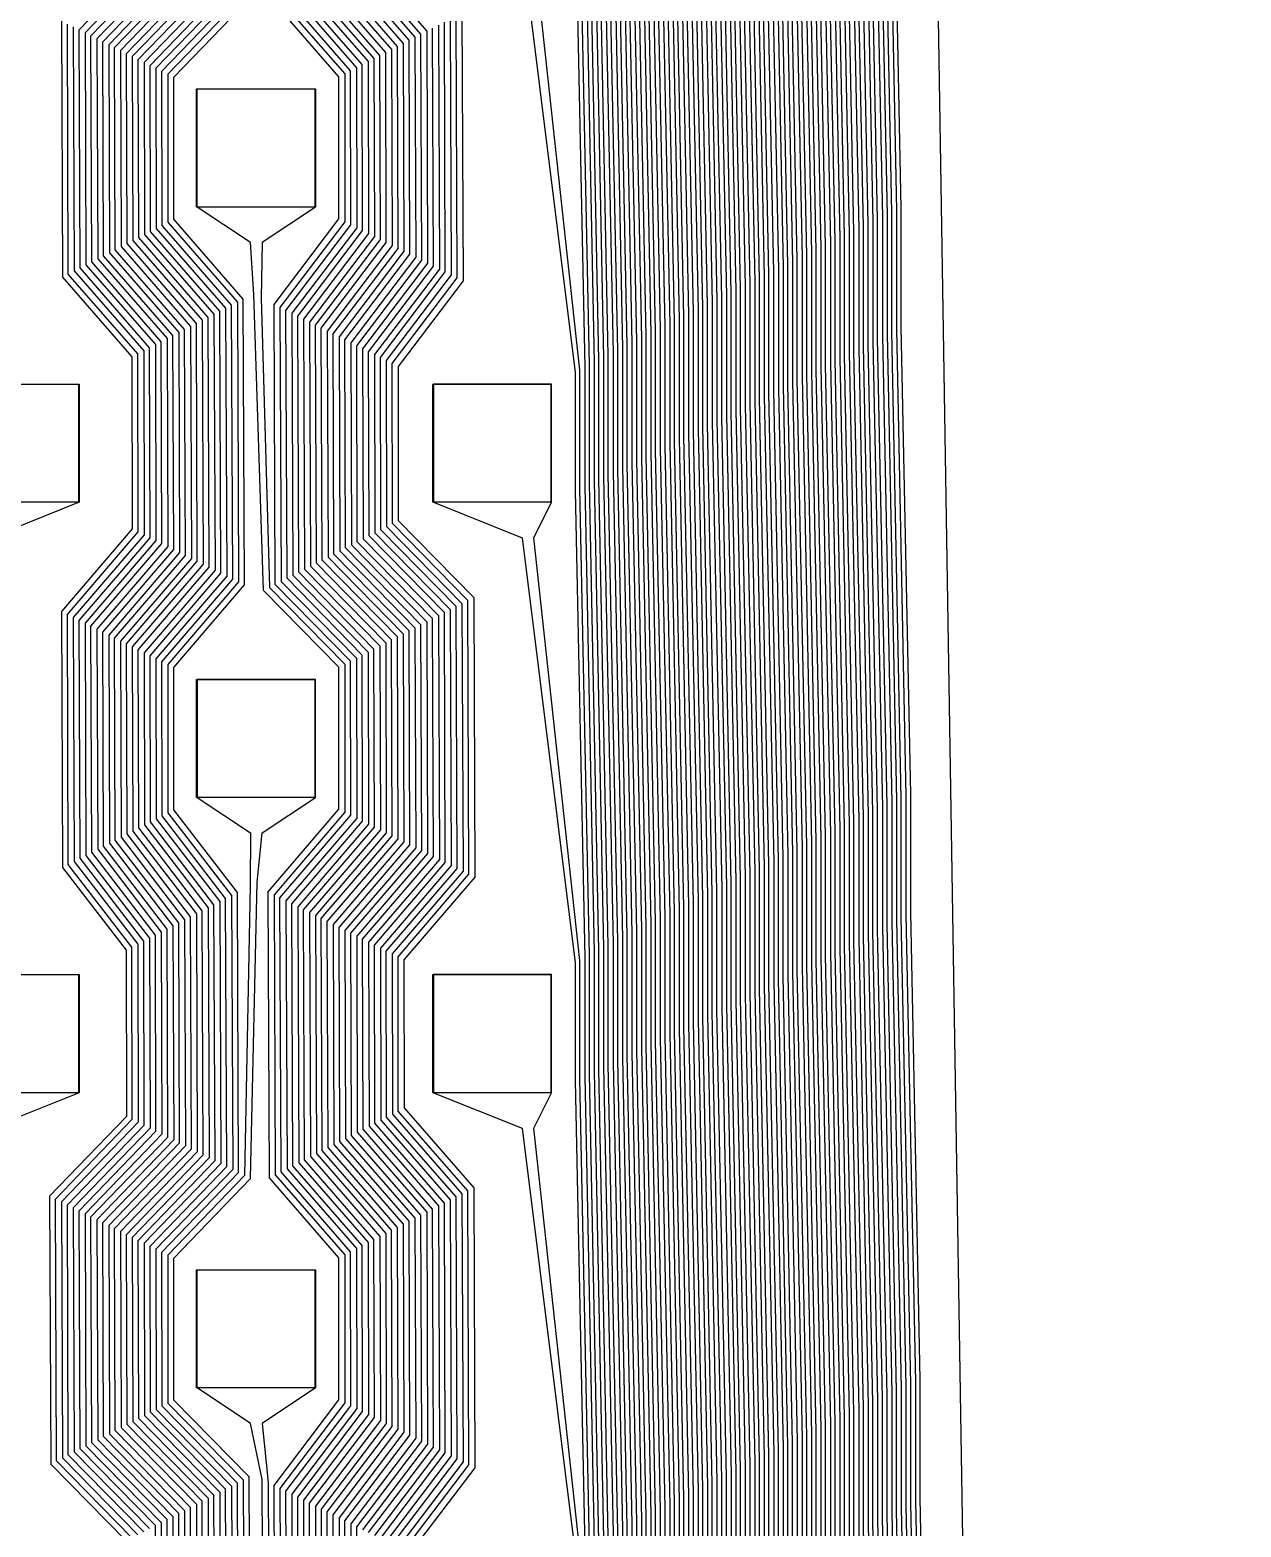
# Model space of a CAD drawing. Header units: inches. Extents: x 106592 to 209533, y 57057 to 74911.
# Drawn here: x 198623.5 to 198726, y 73182 to 73308.8 of the extents above; entities that cross this region are included whole.
import ezdxf

# ---------------------------------------------------------------- set-up
doc = ezdxf.new("R2010")
doc.units = ezdxf.units.IN
doc.header["$MEASUREMENT"] = 0
for name, color, linetype in [('metal', 221, 'Continuous'), ('nitride window', 40, 'Continuous'), ('profile', 140, 'Continuous')]:
    doc.layers.add(name, color=color, linetype=linetype)

msp = doc.modelspace()

# ---------------------------------------------------------------- linework, layer by layer
at = {"layer": 'metal'}
for points in [[(198681.62, 73525.83), (198682.42, 73486.23), (198682.42, 73476.23), (198683.22, 73436.64), (198683.22, 73426.64), (198684.02, 73387.04), (198684.02, 73377.04), (198684.82, 73337.44), (198684.82, 73327.44), (198685.62, 73287.84), (198685.62, 73277.84), (198686.42, 73238.25), (198686.42, 73228.25), (198687.22, 73188.65), (198687.22, 73178.65), (198688.02, 73139.05), (198688.02, 73129.05), (198688.82, 73089.45), (198688.82, 73079.45), (198689.62, 73039.86), (198689.62, 73029.86), (198690.42, 72990.26), (198690.42, 72980.26)], [(198687.62, 72978.85), (198687.62, 72988.85), (198686.82, 73028.45), (198686.82, 73038.45), (198686.02, 73078.05), (198686.02, 73088.05), (198685.22, 73127.64), (198685.22, 73137.64), (198684.42, 73177.24), (198684.42, 73187.24), (198683.62, 73226.84), (198683.62, 73236.84), (198682.82, 73276.44), (198682.82, 73286.44), (198682.02, 73326.03), (198682.02, 73336.03), (198681.22, 73375.63), (198681.22, 73385.63), (198680.42, 73425.23), (198680.42, 73435.23), (198679.62, 73474.83), (198679.62, 73484.83), (198678.82, 73524.42)], [(198679.22, 73524.62), (198680.02, 73485.03), (198680.02, 73475.03), (198680.82, 73435.43), (198680.82, 73425.43), (198681.62, 73385.83), (198681.62, 73375.83), (198682.42, 73336.23), (198682.42, 73326.23), (198683.22, 73286.64), (198683.22, 73276.64), (198684.02, 73237.04), (198684.02, 73227.04), (198684.82, 73187.44), (198684.82, 73177.44), (198685.62, 73137.84), (198685.62, 73127.84), (198686.42, 73088.25), (198686.42, 73078.25), (198687.22, 73038.65), (198687.22, 73028.65), (198688.02, 72989.05), (198688.02, 72979.05)], [(198688.42, 72979.25), (198688.42, 72989.25), (198687.62, 73028.85), (198687.62, 73038.85), (198686.82, 73078.45), (198686.82, 73088.45), (198686.02, 73128.05), (198686.02, 73138.05), (198685.22, 73177.64), (198685.22, 73187.64), (198684.42, 73227.24), (198684.42, 73237.24), (198683.62, 73276.84), (198683.62, 73286.84), (198682.82, 73326.44), (198682.82, 73336.44), (198682.02, 73376.03), (198682.02, 73386.03), (198681.22, 73425.63), (198681.22, 73435.63), (198680.42, 73475.23), (198680.42, 73485.23), (198679.62, 73524.83)], [(198680.02, 73525.03), (198680.82, 73485.43), (198680.82, 73475.43), (198681.62, 73435.83), (198681.62, 73425.83), (198682.42, 73386.23), (198682.42, 73376.23), (198683.22, 73336.64), (198683.22, 73326.64), (198684.02, 73287.04), (198684.02, 73277.04), (198684.82, 73237.44), (198684.82, 73227.44), (198685.62, 73187.84), (198685.62, 73177.84), (198686.42, 73138.25), (198686.42, 73128.25), (198687.22, 73088.65), (198687.22, 73078.65), (198688.02, 73039.05), (198688.02, 73029.05), (198688.82, 72989.45), (198688.82, 72979.45)], [(198689.22, 72979.66), (198689.22, 72989.66), (198688.42, 73029.25), (198688.42, 73039.25), (198687.62, 73078.85), (198687.62, 73088.85), (198686.82, 73128.45), (198686.82, 73138.45), (198686.02, 73178.05), (198686.02, 73188.05), (198685.22, 73227.64), (198685.22, 73237.64), (198684.42, 73277.24), (198684.42, 73287.24), (198683.62, 73326.84), (198683.62, 73336.84), (198682.82, 73376.44), (198682.82, 73386.44), (198682.02, 73426.03), (198682.02, 73436.03), (198681.22, 73475.63), (198681.22, 73485.63), (198680.42, 73525.23)], [(198680.82, 73525.43), (198681.62, 73485.83), (198681.62, 73475.83), (198682.42, 73436.23), (198682.42, 73426.23), (198683.22, 73386.64), (198683.22, 73376.64), (198684.02, 73337.04), (198684.02, 73327.04), (198684.82, 73287.44), (198684.82, 73277.44), (198685.62, 73237.84), (198685.62, 73227.84), (198686.42, 73188.25), (198686.42, 73178.25), (198687.22, 73138.65), (198687.22, 73128.65), (198688.02, 73089.05), (198688.02, 73079.05), (198688.82, 73039.45), (198688.82, 73029.45), (198689.62, 72989.86), (198689.62, 72979.86)], [(198690.02, 72980.06), (198690.02, 72990.06), (198689.22, 73029.66), (198689.22, 73039.66), (198688.42, 73079.25), (198688.42, 73089.25), (198687.62, 73128.85), (198687.62, 73138.85), (198686.82, 73178.45), (198686.82, 73188.45), (198686.02, 73228.05), (198686.02, 73238.05), (198685.22, 73277.64), (198685.22, 73287.64), (198684.42, 73327.24), (198684.42, 73337.24), (198683.62, 73376.84), (198683.62, 73386.84), (198682.82, 73426.44), (198682.82, 73436.44), (198682.02, 73476.03), (198682.02, 73486.03), (198681.22, 73525.63)], [(198685.22, 72977.64), (198685.22, 72987.64), (198684.42, 73027.24), (198684.42, 73037.24), (198683.62, 73076.84), (198683.62, 73086.84), (198682.82, 73126.44), (198682.82, 73136.44), (198682.02, 73176.03), (198682.02, 73186.03), (198681.22, 73225.63), (198681.22, 73235.63), (198680.42, 73275.23), (198680.42, 73285.23), (198679.62, 73324.83), (198679.62, 73334.83), (198678.82, 73374.42), (198678.82, 73384.42), (198678.02, 73424.02), (198678.02, 73434.02), (198677.22, 73473.62), (198677.22, 73483.62), (198676.42, 73523.22)], [(198685.62, 72977.84), (198685.62, 72987.84), (198684.82, 73027.44), (198684.82, 73037.44), (198684.02, 73077.04), (198684.02, 73087.04), (198683.22, 73126.64), (198683.22, 73136.64), (198682.42, 73176.23), (198682.42, 73186.23), (198681.62, 73225.83), (198681.62, 73235.83), (198680.82, 73275.43), (198680.82, 73285.43), (198680.02, 73325.03), (198680.02, 73335.03), (198679.22, 73374.62), (198679.22, 73384.62), (198678.42, 73424.22), (198678.42, 73434.22), (198677.62, 73473.82), (198677.62, 73483.82), (198676.82, 73523.42)], [(198677.22, 73523.62), (198678.02, 73484.02), (198678.02, 73474.02), (198678.82, 73434.42), (198678.82, 73424.42), (198679.62, 73384.83), (198679.62, 73374.83), (198680.42, 73335.23), (198680.42, 73325.23), (198681.22, 73285.63), (198681.22, 73275.63), (198682.02, 73236.03), (198682.02, 73226.03), (198682.82, 73186.44), (198682.82, 73176.44), (198683.62, 73136.84), (198683.62, 73126.84), (198684.42, 73087.24), (198684.42, 73077.24), (198685.22, 73037.64), (198685.22, 73027.64), (198686.02, 72988.05), (198686.02, 72978.05)], [(198677.62, 73523.82), (198678.42, 73484.22), (198678.42, 73474.22), (198679.22, 73434.62), (198679.22, 73424.62), (198680.02, 73385.03), (198680.02, 73375.03), (198680.82, 73335.43), (198680.82, 73325.43), (198681.62, 73285.83), (198681.62, 73275.83), (198682.42, 73236.23), (198682.42, 73226.23), (198683.22, 73186.64), (198683.22, 73176.64), (198684.02, 73137.04), (198684.02, 73127.04), (198684.82, 73087.44), (198684.82, 73077.44), (198685.62, 73037.84), (198685.62, 73027.84), (198686.42, 72988.25), (198686.42, 72978.25)], [(198686.82, 72978.45), (198686.82, 72988.45), (198686.02, 73028.05), (198686.02, 73038.05), (198685.22, 73077.64), (198685.22, 73087.64), (198684.42, 73127.24), (198684.42, 73137.24), (198683.62, 73176.84), (198683.62, 73186.84), (198682.82, 73226.44), (198682.82, 73236.44), (198682.02, 73276.03), (198682.02, 73286.03), (198681.22, 73325.63), (198681.22, 73335.63), (198680.42, 73375.23), (198680.42, 73385.23), (198679.62, 73424.83), (198679.62, 73434.83), (198678.82, 73474.42), (198678.82, 73484.42), (198678.02, 73524.02)], [(198678.42, 73524.22), (198679.22, 73484.62), (198679.22, 73474.62), (198680.02, 73435.03), (198680.02, 73425.03), (198680.82, 73385.43), (198680.82, 73375.43), (198681.62, 73335.83), (198681.62, 73325.83), (198682.42, 73286.23), (198682.42, 73276.23), (198683.22, 73236.64), (198683.22, 73226.64), (198684.02, 73187.04), (198684.02, 73177.04), (198684.82, 73137.44), (198684.82, 73127.44), (198685.62, 73087.84), (198685.62, 73077.84), (198686.42, 73038.25), (198686.42, 73028.25), (198687.22, 72988.65), (198687.22, 72978.65)], [(198682.82, 72976.44), (198682.82, 72986.44), (198682.02, 73026.03), (198682.02, 73036.03), (198681.22, 73075.63), (198681.22, 73085.63), (198680.42, 73125.23), (198680.42, 73135.23), (198679.62, 73174.83), (198679.62, 73184.83), (198678.82, 73224.42), (198678.82, 73234.42), (198678.02, 73274.02), (198678.02, 73284.02), (198677.22, 73323.62), (198677.22, 73333.62), (198676.42, 73373.22), (198676.42, 73383.22), (198675.62, 73422.81), (198675.62, 73432.81), (198674.82, 73472.41), (198674.82, 73482.41), (198674.02, 73522.01)], [(198674.42, 73522.21), (198675.22, 73482.61), (198675.22, 73472.61), (198676.02, 73433.01), (198676.02, 73423.01), (198676.82, 73383.42), (198676.82, 73373.42), (198677.62, 73333.82), (198677.62, 73323.82), (198678.42, 73284.22), (198678.42, 73274.22), (198679.22, 73234.62), (198679.22, 73224.62), (198680.02, 73185.03), (198680.02, 73175.03), (198680.82, 73135.43), (198680.82, 73125.43), (198681.62, 73085.83), (198681.62, 73075.83), (198682.42, 73036.23), (198682.42, 73026.23), (198683.22, 72986.64), (198683.22, 72976.64)], [(198683.62, 72976.84), (198683.62, 72986.84), (198682.82, 73026.44), (198682.82, 73036.44), (198682.02, 73076.03), (198682.02, 73086.03), (198681.22, 73125.63), (198681.22, 73135.63), (198680.42, 73175.23), (198680.42, 73185.23), (198679.62, 73224.83), (198679.62, 73234.83), (198678.82, 73274.42), (198678.82, 73284.42), (198678.02, 73324.02), (198678.02, 73334.02), (198677.22, 73373.62), (198677.22, 73383.62), (198676.42, 73423.22), (198676.42, 73433.22), (198675.62, 73472.81), (198675.62, 73482.81), (198674.82, 73522.41)], [(198675.22, 73522.61), (198676.02, 73483.01), (198676.02, 73473.01), (198676.82, 73433.42), (198676.82, 73423.42), (198677.62, 73383.82), (198677.62, 73373.82), (198678.42, 73334.22), (198678.42, 73324.22), (198679.22, 73284.62), (198679.22, 73274.62), (198680.02, 73235.03), (198680.02, 73225.03), (198680.82, 73185.43), (198680.82, 73175.43), (198681.62, 73135.83), (198681.62, 73125.83), (198682.42, 73086.23), (198682.42, 73076.23), (198683.22, 73036.64), (198683.22, 73026.64), (198684.02, 72987.04), (198684.02, 72977.04)], [(198684.42, 72977.24), (198684.42, 72987.24), (198683.62, 73026.84), (198683.62, 73036.84), (198682.82, 73076.44), (198682.82, 73086.44), (198682.02, 73126.03), (198682.02, 73136.03), (198681.22, 73175.63), (198681.22, 73185.63), (198680.42, 73225.23), (198680.42, 73235.23), (198679.62, 73274.83), (198679.62, 73284.83), (198678.82, 73324.42), (198678.82, 73334.42), (198678.02, 73374.02), (198678.02, 73384.02), (198677.22, 73423.62), (198677.22, 73433.62), (198676.42, 73473.22), (198676.42, 73483.22), (198675.62, 73522.81)], [(198676.02, 73523.01), (198676.82, 73483.42), (198676.82, 73473.42), (198677.62, 73433.82), (198677.62, 73423.82), (198678.42, 73384.22), (198678.42, 73374.22), (198679.22, 73334.62), (198679.22, 73324.62), (198680.02, 73285.03), (198680.02, 73275.03), (198680.82, 73235.43), (198680.82, 73225.43), (198681.62, 73185.83), (198681.62, 73175.83), (198682.42, 73136.23), (198682.42, 73126.23), (198683.22, 73086.64), (198683.22, 73076.64), (198684.02, 73037.04), (198684.02, 73027.04), (198684.82, 72987.44), (198684.82, 72977.44)], [(198680.42, 72985.23), (198679.62, 73024.83), (198679.62, 73034.83), (198678.82, 73074.42), (198678.82, 73084.42), (198678.02, 73124.02), (198678.02, 73134.02), (198677.22, 73173.62), (198677.22, 73183.62), (198676.42, 73223.22), (198676.42, 73233.22), (198675.62, 73272.81), (198675.62, 73282.81), (198674.82, 73322.41), (198674.82, 73332.41), (198674.02, 73372.01), (198674.02, 73382.01), (198673.22, 73421.61), (198673.22, 73431.61), (198672.42, 73471.2), (198672.42, 73481.2), (198671.62, 73520.8)], [(198672.02, 73521), (198672.82, 73481.4), (198672.82, 73471.4), (198673.62, 73431.81), (198673.62, 73421.81), (198674.42, 73382.21), (198674.42, 73372.21), (198675.22, 73332.61), (198675.22, 73322.61), (198676.02, 73283.01), (198676.02, 73273.01), (198676.82, 73233.42), (198676.82, 73223.42), (198677.62, 73183.82), (198677.62, 73173.82), (198678.42, 73134.22), (198678.42, 73124.22), (198679.22, 73084.62), (198679.22, 73074.62), (198680.02, 73035.03), (198680.02, 73025.03), (198680.82, 72985.43)], [(198681.22, 72985.63), (198680.42, 73025.23), (198680.42, 73035.23), (198679.62, 73074.83), (198679.62, 73084.83), (198678.82, 73124.42), (198678.82, 73134.42), (198678.02, 73174.02), (198678.02, 73184.02), (198677.22, 73223.62), (198677.22, 73233.62), (198676.42, 73273.22), (198676.42, 73283.22), (198675.62, 73322.81), (198675.62, 73332.81), (198674.82, 73372.41), (198674.82, 73382.41), (198674.02, 73422.01), (198674.02, 73432.01), (198673.22, 73471.61), (198673.22, 73481.61), (198672.42, 73521.2)], [(198672.82, 73521.4), (198673.62, 73481.81), (198673.62, 73471.81), (198674.42, 73432.21), (198674.42, 73422.21), (198675.22, 73382.61), (198675.22, 73372.61), (198676.02, 73333.01), (198676.02, 73323.01), (198676.82, 73283.42), (198676.82, 73273.42), (198677.62, 73233.82), (198677.62, 73223.82), (198678.42, 73184.22), (198678.42, 73174.22), (198679.22, 73134.62), (198679.22, 73124.62), (198680.02, 73085.03), (198680.02, 73075.03), (198680.82, 73035.43), (198680.82, 73025.43), (198681.62, 72985.83)], [(198682.02, 72986.03), (198681.22, 73025.63), (198681.22, 73035.63), (198680.42, 73075.23), (198680.42, 73085.23), (198679.62, 73124.83), (198679.62, 73134.83), (198678.82, 73174.42), (198678.82, 73184.42), (198678.02, 73224.02), (198678.02, 73234.02), (198677.22, 73273.62), (198677.22, 73283.62), (198676.42, 73323.22), (198676.42, 73333.22), (198675.62, 73372.81), (198675.62, 73382.81), (198674.82, 73422.41), (198674.82, 73432.41), (198674.02, 73472.01), (198674.02, 73482.01), (198673.22, 73521.61)], [(198673.62, 73521.81), (198674.42, 73482.21), (198674.42, 73472.21), (198675.22, 73432.61), (198675.22, 73422.61), (198676.02, 73383.01), (198676.02, 73373.01), (198676.82, 73333.42), (198676.82, 73323.42), (198677.62, 73283.82), (198677.62, 73273.82), (198678.42, 73234.22), (198678.42, 73224.22), (198679.22, 73184.62), (198679.22, 73174.62), (198680.02, 73135.03), (198680.02, 73125.03), (198680.82, 73085.43), (198680.82, 73075.43), (198681.62, 73035.83), (198681.62, 73025.83), (198682.42, 72986.23)], [(198669.62, 73519.79), (198670.42, 73480.2), (198670.42, 73470.2), (198671.22, 73430.6), (198671.22, 73420.6), (198672.02, 73381), (198672.02, 73371), (198672.82, 73331.4), (198672.82, 73321.4), (198673.62, 73281.81), (198673.62, 73271.81), (198674.42, 73232.21), (198674.42, 73222.21), (198675.22, 73182.61), (198675.22, 73172.61), (198676.02, 73133.01), (198676.02, 73123.01), (198676.82, 73083.42), (198676.82, 73073.42), (198677.62, 73033.82), (198677.62, 73023.82), (198678.42, 72984.22)], [(198678.82, 72984.42), (198678.02, 73024.02), (198678.02, 73034.02), (198677.22, 73073.62), (198677.22, 73083.62), (198676.42, 73123.22), (198676.42, 73133.22), (198675.62, 73172.81), (198675.62, 73182.81), (198674.82, 73222.41), (198674.82, 73232.41), (198674.02, 73272.01), (198674.02, 73282.01), (198673.22, 73321.61), (198673.22, 73331.61), (198672.42, 73371.2), (198672.42, 73381.2), (198671.62, 73420.8), (198671.62, 73430.8), (198670.82, 73470.4), (198670.82, 73480.4), (198670.02, 73519.99)], [(198670.42, 73520.2), (198671.22, 73480.6), (198671.22, 73470.6), (198672.02, 73431), (198672.02, 73421), (198672.82, 73381.4), (198672.82, 73371.4), (198673.62, 73331.81), (198673.62, 73321.81), (198674.42, 73282.21), (198674.42, 73272.21), (198675.22, 73232.61), (198675.22, 73222.61), (198676.02, 73183.01), (198676.02, 73173.01), (198676.82, 73133.42), (198676.82, 73123.42), (198677.62, 73083.82), (198677.62, 73073.82), (198678.42, 73034.22), (198678.42, 73024.22), (198679.22, 72984.62)], [(198679.62, 72984.83), (198678.82, 73024.42), (198678.82, 73034.42), (198678.02, 73074.02), (198678.02, 73084.02), (198677.22, 73123.62), (198677.22, 73133.62), (198676.42, 73173.22), (198676.42, 73183.22), (198675.62, 73222.81), (198675.62, 73232.81), (198674.82, 73272.41), (198674.82, 73282.41), (198674.02, 73322.01), (198674.02, 73332.01), (198673.22, 73371.61), (198673.22, 73381.61), (198672.42, 73421.2), (198672.42, 73431.2), (198671.62, 73470.8), (198671.62, 73480.8), (198670.82, 73520.4)], [(198671.22, 73520.6), (198672.02, 73481), (198672.02, 73471), (198672.82, 73431.4), (198672.82, 73421.4), (198673.62, 73381.81), (198673.62, 73371.81), (198674.42, 73332.21), (198674.42, 73322.21), (198675.22, 73282.61), (198675.22, 73272.61), (198676.02, 73233.01), (198676.02, 73223.01), (198676.82, 73183.42), (198676.82, 73173.42), (198677.62, 73133.82), (198677.62, 73123.82), (198678.42, 73084.22), (198678.42, 73074.22), (198679.22, 73034.62), (198679.22, 73024.62), (198680.02, 72985.03)], [(198665.12, 73515.79), (198669.62, 73479.79), (198669.62, 73469.79), (198670.42, 73430.2), (198670.42, 73420.2), (198671.22, 73380.6), (198671.22, 73370.6), (198672.02, 73331), (198672.02, 73321), (198672.82, 73281.4), (198672.82, 73271.4), (198673.62, 73231.81), (198673.62, 73221.81), (198674.42, 73182.21), (198674.42, 73172.21), (198675.22, 73132.61), (198675.22, 73122.61), (198676.02, 73083.01), (198676.02, 73073.01), (198676.82, 73033.42), (198676.82, 73023.42), (198677.62, 72983.82)], [(198678.02, 72984.02), (198677.22, 73023.62), (198677.22, 73033.62), (198676.42, 73073.22), (198676.42, 73083.22), (198675.62, 73122.81), (198675.62, 73132.81), (198674.82, 73172.41), (198674.82, 73182.41), (198674.02, 73222.01), (198674.02, 73232.01), (198673.22, 73271.61), (198673.22, 73281.61), (198672.42, 73321.2), (198672.42, 73331.2), (198671.62, 73370.8), (198671.62, 73380.8), (198670.82, 73420.4), (198670.82, 73430.4), (198670.02, 73469.99), (198670.02, 73479.99), (198666.12, 73515.79)], [(198692.82, 73491.47), (198692.82, 73481.47), (198693.62, 73441.87), (198693.62, 73431.87), (198694.42, 73392.27), (198694.42, 73382.27), (198695.22, 73342.68), (198695.22, 73332.68), (198696.02, 73293.08), (198696.02, 73283.08), (198696.82, 73243.48), (198696.82, 73233.48), (198697.62, 73193.88), (198697.62, 73183.88), (198698.42, 73144.29), (198698.42, 73134.29), (198699.22, 73094.69), (198699.22, 73084.69), (198700.02, 73045.09), (198700.02, 73035.09), (198700.82, 72995.49), (198700.82, 72985.49)], [(198701.22, 72985.69), (198701.22, 72995.69), (198700.42, 73035.29), (198700.42, 73045.29), (198699.62, 73084.89), (198699.62, 73094.89), (198698.82, 73134.49), (198698.82, 73144.49), (198698.02, 73184.08), (198698.02, 73194.08), (198697.22, 73233.68), (198697.22, 73243.68), (198696.42, 73283.28), (198696.42, 73293.28), (198695.62, 73332.88), (198695.62, 73342.88), (198694.82, 73382.47), (198694.82, 73392.47), (198694.02, 73432.07), (198694.02, 73442.07), (198693.22, 73481.67), (198693.22, 73491.67)], [(198693.62, 73491.87), (198693.62, 73481.87), (198694.42, 73442.27), (198694.42, 73432.27), (198695.22, 73392.68), (198695.22, 73382.68), (198696.02, 73343.08), (198696.02, 73333.08), (198696.82, 73293.48), (198696.82, 73283.48), (198697.62, 73243.88), (198697.62, 73233.88), (198698.42, 73194.29), (198698.42, 73184.29), (198699.22, 73144.69), (198699.22, 73134.69), (198700.02, 73095.09), (198700.02, 73085.09), (198700.82, 73045.49), (198700.82, 73035.49), (198701.62, 72995.9), (198701.62, 72985.9)], [(198702.02, 72986.1), (198702.02, 72996.1), (198701.22, 73035.69), (198701.22, 73045.69), (198700.42, 73085.29), (198700.42, 73095.29), (198699.62, 73134.89), (198699.62, 73144.89), (198698.82, 73184.49), (198698.82, 73194.49), (198698.02, 73234.08), (198698.02, 73244.08), (198697.22, 73283.68), (198697.22, 73293.68), (198696.42, 73333.28), (198696.42, 73343.28), (198695.62, 73382.88), (198695.62, 73392.88), (198694.82, 73432.47), (198694.82, 73442.47), (198694.02, 73482.07), (198694.02, 73492.07)], [(198690.42, 73490.26), (198690.42, 73480.26), (198691.22, 73440.66), (198691.22, 73430.66), (198692.02, 73391.06), (198692.02, 73381.06), (198692.82, 73341.47), (198692.82, 73331.47), (198693.62, 73291.87), (198693.62, 73281.87), (198694.42, 73242.27), (198694.42, 73232.27), (198695.22, 73192.68), (198695.22, 73182.68), (198696.02, 73143.08), (198696.02, 73133.08), (198696.82, 73093.48), (198696.82, 73083.48), (198697.62, 73043.88), (198697.62, 73033.88), (198698.42, 72994.29), (198698.42, 72984.29)], [(198698.82, 72984.49), (198698.82, 72994.49), (198698.02, 73034.08), (198698.02, 73044.08), (198697.22, 73083.68), (198697.22, 73093.68), (198696.42, 73133.28), (198696.42, 73143.28), (198695.62, 73182.88), (198695.62, 73192.88), (198694.82, 73232.47), (198694.82, 73242.47), (198694.02, 73282.07), (198694.02, 73292.07), (198693.22, 73331.67), (198693.22, 73341.67), (198692.42, 73381.27), (198692.42, 73391.27), (198691.62, 73430.86), (198691.62, 73440.86), (198690.82, 73480.46), (198690.82, 73490.46)], [(198699.22, 72984.69), (198699.22, 72994.69), (198698.42, 73034.29), (198698.42, 73044.29), (198697.62, 73083.88), (198697.62, 73093.88), (198696.82, 73133.48), (198696.82, 73143.48), (198696.02, 73183.08), (198696.02, 73193.08), (198695.22, 73232.68), (198695.22, 73242.68), (198694.42, 73282.27), (198694.42, 73292.27), (198693.62, 73331.87), (198693.62, 73341.87), (198692.82, 73381.47), (198692.82, 73391.47), (198692.02, 73431.06), (198692.02, 73441.06), (198691.22, 73480.66), (198691.22, 73490.66)], [(198691.62, 73490.86), (198691.62, 73480.86), (198692.42, 73441.27), (198692.42, 73431.27), (198693.22, 73391.67), (198693.22, 73381.67), (198694.02, 73342.07), (198694.02, 73332.07), (198694.82, 73292.47), (198694.82, 73282.47), (198695.62, 73242.88), (198695.62, 73232.88), (198696.42, 73193.28), (198696.42, 73183.28), (198697.22, 73143.68), (198697.22, 73133.68), (198698.02, 73094.08), (198698.02, 73084.08), (198698.82, 73044.49), (198698.82, 73034.49), (198699.62, 72994.89), (198699.62, 72984.89)], [(198700.02, 72985.09), (198700.02, 72995.09), (198699.22, 73034.69), (198699.22, 73044.69), (198698.42, 73084.29), (198698.42, 73094.29), (198697.62, 73133.88), (198697.62, 73143.88), (198696.82, 73183.48), (198696.82, 73193.48), (198696.02, 73233.08), (198696.02, 73243.08), (198695.22, 73282.68), (198695.22, 73292.68), (198694.42, 73332.27), (198694.42, 73342.27), (198693.62, 73381.87), (198693.62, 73391.87), (198692.82, 73431.47), (198692.82, 73441.47), (198692.02, 73481.06), (198692.02, 73491.06)], [(198692.42, 73491.27), (198692.42, 73481.27), (198693.22, 73441.67), (198693.22, 73431.67), (198694.02, 73392.07), (198694.02, 73382.07), (198694.82, 73342.47), (198694.82, 73332.47), (198695.62, 73292.88), (198695.62, 73282.88), (198696.42, 73243.28), (198696.42, 73233.28), (198697.22, 73193.68), (198697.22, 73183.68), (198698.02, 73144.08), (198698.02, 73134.08), (198698.82, 73094.49), (198698.82, 73084.49), (198699.62, 73044.89), (198699.62, 73034.89), (198700.42, 72995.29), (198700.42, 72985.29)], [(198688.02, 73489.05), (198688.02, 73479.05), (198688.82, 73439.45), (198688.82, 73429.45), (198689.62, 73389.86), (198689.62, 73379.86), (198690.42, 73340.26), (198690.42, 73330.26), (198691.22, 73290.66), (198691.22, 73280.66), (198692.02, 73241.06), (198692.02, 73231.06), (198692.82, 73191.47), (198692.82, 73181.47), (198693.62, 73141.87), (198693.62, 73131.87), (198694.42, 73092.27), (198694.42, 73082.27), (198695.22, 73042.68), (198695.22, 73032.68), (198696.02, 72993.08), (198696.02, 72983.08)], [(198696.42, 72983.28), (198696.42, 72993.28), (198695.62, 73032.88), (198695.62, 73042.88), (198694.82, 73082.47), (198694.82, 73092.47), (198694.02, 73132.07), (198694.02, 73142.07), (198693.22, 73181.67), (198693.22, 73191.67), (198692.42, 73231.27), (198692.42, 73241.27), (198691.62, 73280.86), (198691.62, 73290.86), (198690.82, 73330.46), (198690.82, 73340.46), (198690.02, 73380.06), (198690.02, 73390.06), (198689.22, 73429.66), (198689.22, 73439.66), (198688.42, 73479.25), (198688.42, 73489.25)], [(198688.82, 73489.45), (198688.82, 73479.45), (198689.62, 73439.86), (198689.62, 73429.86), (198690.42, 73390.26), (198690.42, 73380.26), (198691.22, 73340.66), (198691.22, 73330.66), (198692.02, 73291.06), (198692.02, 73281.06), (198692.82, 73241.47), (198692.82, 73231.47), (198693.62, 73191.87), (198693.62, 73181.87), (198694.42, 73142.27), (198694.42, 73132.27), (198695.22, 73092.68), (198695.22, 73082.68), (198696.02, 73043.08), (198696.02, 73033.08), (198696.82, 72993.48), (198696.82, 72983.48)], [(198697.22, 72983.68), (198697.22, 72993.68), (198696.42, 73033.28), (198696.42, 73043.28), (198695.62, 73082.88), (198695.62, 73092.88), (198694.82, 73132.47), (198694.82, 73142.47), (198694.02, 73182.07), (198694.02, 73192.07), (198693.22, 73231.67), (198693.22, 73241.67), (198692.42, 73281.27), (198692.42, 73291.27), (198691.62, 73330.86), (198691.62, 73340.86), (198690.82, 73380.46), (198690.82, 73390.46), (198690.02, 73430.06), (198690.02, 73440.06), (198689.22, 73479.66), (198689.22, 73489.66)], [(198689.62, 73489.86), (198689.62, 73479.86), (198690.42, 73440.26), (198690.42, 73430.26), (198691.22, 73390.66), (198691.22, 73380.66), (198692.02, 73341.06), (198692.02, 73331.06), (198692.82, 73291.47), (198692.82, 73281.47), (198693.62, 73241.87), (198693.62, 73231.87), (198694.42, 73192.27), (198694.42, 73182.27), (198695.22, 73142.68), (198695.22, 73132.68), (198696.02, 73093.08), (198696.02, 73083.08), (198696.82, 73043.48), (198696.82, 73033.48), (198697.62, 72993.88), (198697.62, 72983.88)], [(198698.02, 72984.08), (198698.02, 72994.08), (198697.22, 73033.68), (198697.22, 73043.68), (198696.42, 73083.28), (198696.42, 73093.28), (198695.62, 73132.88), (198695.62, 73142.88), (198694.82, 73182.47), (198694.82, 73192.47), (198694.02, 73232.07), (198694.02, 73242.07), (198693.22, 73281.67), (198693.22, 73291.67), (198692.42, 73331.27), (198692.42, 73341.27), (198691.62, 73380.86), (198691.62, 73390.86), (198690.82, 73430.46), (198690.82, 73440.46), (198690.02, 73480.06), (198690.02, 73490.06)], [(198685.62, 73487.84), (198685.62, 73477.84), (198686.42, 73438.25), (198686.42, 73428.25), (198687.22, 73388.65), (198687.22, 73378.65), (198688.02, 73339.05), (198688.02, 73329.05), (198688.82, 73289.45), (198688.82, 73279.45), (198689.62, 73239.86), (198689.62, 73229.86), (198690.42, 73190.26), (198690.42, 73180.26), (198691.22, 73140.66), (198691.22, 73130.66), (198692.02, 73091.06), (198692.02, 73081.06), (198692.82, 73041.47), (198692.82, 73031.47), (198693.62, 72991.87), (198693.62, 72981.87)], [(198694.02, 72982.07), (198694.02, 72992.07), (198693.22, 73031.67), (198693.22, 73041.67), (198692.42, 73081.27), (198692.42, 73091.27), (198691.62, 73130.86), (198691.62, 73140.86), (198690.82, 73180.46), (198690.82, 73190.46), (198690.02, 73230.06), (198690.02, 73240.06), (198689.22, 73279.66), (198689.22, 73289.66), (198688.42, 73329.25), (198688.42, 73339.25), (198687.62, 73378.85), (198687.62, 73388.85), (198686.82, 73428.45), (198686.82, 73438.45), (198686.02, 73478.05), (198686.02, 73488.05)], [(198686.42, 73488.25), (198686.42, 73478.25), (198687.22, 73438.65), (198687.22, 73428.65), (198688.02, 73389.05), (198688.02, 73379.05), (198688.82, 73339.45), (198688.82, 73329.45), (198689.62, 73289.86), (198689.62, 73279.86), (198690.42, 73240.26), (198690.42, 73230.26), (198691.22, 73190.66), (198691.22, 73180.66), (198692.02, 73141.06), (198692.02, 73131.06), (198692.82, 73091.47), (198692.82, 73081.47), (198693.62, 73041.87), (198693.62, 73031.87), (198694.42, 72992.27), (198694.42, 72982.27)], [(198694.82, 72982.47), (198694.82, 72992.47), (198694.02, 73032.07), (198694.02, 73042.07), (198693.22, 73081.67), (198693.22, 73091.67), (198692.42, 73131.27), (198692.42, 73141.27), (198691.62, 73180.86), (198691.62, 73190.86), (198690.82, 73230.46), (198690.82, 73240.46), (198690.02, 73280.06), (198690.02, 73290.06), (198689.22, 73329.66), (198689.22, 73339.66), (198688.42, 73379.25), (198688.42, 73389.25), (198687.62, 73428.85), (198687.62, 73438.85), (198686.82, 73478.45), (198686.82, 73488.45)], [(198687.22, 73488.65), (198687.22, 73478.65), (198688.02, 73439.05), (198688.02, 73429.05), (198688.82, 73389.45), (198688.82, 73379.45), (198689.62, 73339.86), (198689.62, 73329.86), (198690.42, 73290.26), (198690.42, 73280.26), (198691.22, 73240.66), (198691.22, 73230.66), (198692.02, 73191.06), (198692.02, 73181.06), (198692.82, 73141.47), (198692.82, 73131.47), (198693.62, 73091.87), (198693.62, 73081.87), (198694.42, 73042.27), (198694.42, 73032.27), (198695.22, 72992.68), (198695.22, 72982.68)], [(198695.62, 72982.88), (198695.62, 72992.88), (198694.82, 73032.47), (198694.82, 73042.47), (198694.02, 73082.07), (198694.02, 73092.07), (198693.22, 73131.67), (198693.22, 73141.67), (198692.42, 73181.27), (198692.42, 73191.27), (198691.62, 73230.86), (198691.62, 73240.86), (198690.82, 73280.46), (198690.82, 73290.46), (198690.02, 73330.06), (198690.02, 73340.06), (198689.22, 73379.66), (198689.22, 73389.66), (198688.42, 73429.25), (198688.42, 73439.25), (198687.62, 73478.85), (198687.62, 73488.85)], [(198690.82, 72980.46), (198690.82, 72990.46), (198690.02, 73030.06), (198690.02, 73040.06), (198689.22, 73079.66), (198689.22, 73089.66), (198688.42, 73129.25), (198688.42, 73139.25), (198687.62, 73178.85), (198687.62, 73188.85), (198686.82, 73228.45), (198686.82, 73238.45), (198686.02, 73278.05), (198686.02, 73288.05), (198685.22, 73327.64), (198685.22, 73337.64), (198684.42, 73377.24), (198684.42, 73387.24), (198683.62, 73426.84), (198683.62, 73436.84), (198682.82, 73476.44), (198682.82, 73486.44)], [(198691.22, 72980.66), (198691.22, 72990.66), (198690.42, 73030.26), (198690.42, 73040.26), (198689.62, 73079.86), (198689.62, 73089.86), (198688.82, 73129.45), (198688.82, 73139.45), (198688.02, 73179.05), (198688.02, 73189.05), (198687.22, 73228.65), (198687.22, 73238.65), (198686.42, 73278.25), (198686.42, 73288.25), (198685.62, 73327.84), (198685.62, 73337.84), (198684.82, 73377.44), (198684.82, 73387.44), (198684.02, 73427.04), (198684.02, 73437.04), (198683.22, 73476.64), (198683.22, 73486.64)], [(198683.62, 73486.84), (198683.62, 73476.84), (198684.42, 73437.24), (198684.42, 73427.24), (198685.22, 73387.64), (198685.22, 73377.64), (198686.02, 73338.05), (198686.02, 73328.05), (198686.82, 73288.45), (198686.82, 73278.45), (198687.62, 73238.85), (198687.62, 73228.85), (198688.42, 73189.25), (198688.42, 73179.25), (198689.22, 73139.66), (198689.22, 73129.66), (198690.02, 73090.06), (198690.02, 73080.06), (198690.82, 73040.46), (198690.82, 73030.46), (198691.62, 72990.86), (198691.62, 72980.86)], [(198684.02, 73487.04), (198684.02, 73477.04), (198684.82, 73437.44), (198684.82, 73427.44), (198685.62, 73387.84), (198685.62, 73377.84), (198686.42, 73338.25), (198686.42, 73328.25), (198687.22, 73288.65), (198687.22, 73278.65), (198688.02, 73239.05), (198688.02, 73229.05), (198688.82, 73189.45), (198688.82, 73179.45), (198689.62, 73139.86), (198689.62, 73129.86), (198690.42, 73090.26), (198690.42, 73080.26), (198691.22, 73040.66), (198691.22, 73030.66), (198692.02, 72991.06), (198692.02, 72981.06)], [(198692.42, 72981.27), (198692.42, 72991.27), (198691.62, 73030.86), (198691.62, 73040.86), (198690.82, 73080.46), (198690.82, 73090.46), (198690.02, 73130.06), (198690.02, 73140.06), (198689.22, 73179.66), (198689.22, 73189.66), (198688.42, 73229.25), (198688.42, 73239.25), (198687.62, 73278.85), (198687.62, 73288.85), (198686.82, 73328.45), (198686.82, 73338.45), (198686.02, 73378.05), (198686.02, 73388.05), (198685.22, 73427.64), (198685.22, 73437.64), (198684.42, 73477.24), (198684.42, 73487.24)], [(198684.82, 73487.44), (198684.82, 73477.44), (198685.62, 73437.84), (198685.62, 73427.84), (198686.42, 73388.25), (198686.42, 73378.25), (198687.22, 73338.65), (198687.22, 73328.65), (198688.02, 73289.05), (198688.02, 73279.05), (198688.82, 73239.45), (198688.82, 73229.45), (198689.62, 73189.86), (198689.62, 73179.86), (198690.42, 73140.26), (198690.42, 73130.26), (198691.22, 73090.66), (198691.22, 73080.66), (198692.02, 73041.06), (198692.02, 73031.06), (198692.82, 72991.47), (198692.82, 72981.47)], [(198693.22, 72981.67), (198693.22, 72991.67), (198692.42, 73031.27), (198692.42, 73041.27), (198691.62, 73080.86), (198691.62, 73090.86), (198690.82, 73130.46), (198690.82, 73140.46), (198690.02, 73180.06), (198690.02, 73190.06), (198689.22, 73229.66), (198689.22, 73239.66), (198688.42, 73279.25), (198688.42, 73289.25), (198687.62, 73328.85), (198687.62, 73338.85), (198686.82, 73378.45), (198686.82, 73388.45), (198686.02, 73428.05), (198686.02, 73438.05), (198685.22, 73477.64), (198685.22, 73487.64)], [(198676.42, 72983.22), (198675.62, 73022.81), (198675.62, 73032.81), (198674.82, 73072.41), (198674.82, 73082.41), (198674.02, 73122.01), (198674.02, 73132.01), (198673.22, 73171.61), (198673.22, 73181.61), (198672.42, 73221.2), (198672.42, 73231.2), (198671.62, 73270.8), (198671.62, 73280.8), (198670.82, 73320.4)], [(198671.22, 73320.6), (198672.02, 73281), (198672.02, 73271), (198672.82, 73231.4), (198672.82, 73221.4), (198673.62, 73181.81), (198673.62, 73171.81), (198674.42, 73132.21), (198674.42, 73122.21), (198675.22, 73082.61), (198675.22, 73072.61), (198676.02, 73033.01), (198676.02, 73023.01), (198676.82, 72983.42)], [(198677.22, 72983.62), (198676.42, 73023.22), (198676.42, 73033.22), (198675.62, 73072.81), (198675.62, 73082.81), (198674.82, 73122.41), (198674.82, 73132.41), (198674.02, 73172.01), (198674.02, 73182.01), (198673.22, 73221.61), (198673.22, 73231.61), (198672.42, 73271.2), (198672.42, 73281.2), (198671.62, 73320.8)], [(198669.62, 73319.79), (198670.42, 73280.2), (198670.42, 73270.2), (198671.22, 73230.6), (198671.22, 73220.6), (198672.02, 73181), (198672.02, 73171), (198672.82, 73131.4), (198672.82, 73121.4), (198673.62, 73081.81), (198673.62, 73071.81), (198674.42, 73032.21), (198674.42, 73022.21), (198675.22, 72982.61)], [(198675.62, 72982.81), (198674.82, 73022.41), (198674.82, 73032.41), (198674.02, 73072.01), (198674.02, 73082.01), (198673.22, 73121.61), (198673.22, 73131.61), (198672.42, 73171.2), (198672.42, 73181.2), (198671.62, 73220.8), (198671.62, 73230.8), (198670.82, 73270.4), (198670.82, 73280.4), (198670.02, 73319.99)], [(198670.42, 73320.2), (198671.22, 73280.6), (198671.22, 73270.6), (198672.02, 73231), (198672.02, 73221), (198672.82, 73181.4), (198672.82, 73171.4), (198673.62, 73131.81), (198673.62, 73121.81), (198674.42, 73082.21), (198674.42, 73072.21), (198675.22, 73032.61), (198675.22, 73022.61), (198676.02, 72983.01)], [(198633.08, 73181.62), (198626.7, 73188.12), (198626.62, 73209.29), (198633.12, 73216.04), (198633.08, 73231.62), (198627.7, 73238.64), (198627.62, 73258.79), (198633.62, 73265.79), (198633.57, 73281.88), (198627.7, 73288.64), (198627.62, 73308.79), (198634.12, 73315.54)], [(198634.62, 73315.29), (198628.12, 73308.54), (198628.19, 73288.89), (198634.07, 73282.14), (198634.12, 73265.54), (198628.12, 73258.54), (198628.19, 73238.89), (198633.57, 73231.88), (198633.62, 73215.79), (198627.12, 73209.04), (198627.2, 73188.38), (198633.57, 73181.88)], [(198651.17, 73315.44), (198657.05, 73308.68), (198657.12, 73289.04), (198651.62, 73281.79), (198651.67, 73265.7), (198658.04, 73259.2), (198658.12, 73238.54), (198652.12, 73231.54), (198652.16, 73215.95), (198658.04, 73209.2), (198658.12, 73188.54), (198652.62, 73181.29)], [(198665.12, 73315.79), (198669.62, 73279.79), (198669.62, 73269.79), (198670.42, 73230.2), (198670.42, 73220.2), (198671.22, 73180.6), (198671.22, 73170.6), (198672.02, 73131), (198672.02, 73121), (198672.82, 73081.4), (198672.82, 73071.4), (198673.62, 73031.81), (198673.62, 73021.81), (198674.42, 72982.21)], [(198674.82, 72982.41), (198674.02, 73022.01), (198674.02, 73032.01), (198673.22, 73071.61), (198673.22, 73081.61), (198672.42, 73121.2), (198672.42, 73131.2), (198671.62, 73170.8), (198671.62, 73180.8), (198670.82, 73220.4), (198670.82, 73230.4), (198670.02, 73269.99), (198670.02, 73279.99), (198666.12, 73315.79)], [(198634.12, 73165.54), (198634.07, 73182.14), (198627.7, 73188.64), (198627.62, 73208.79), (198634.12, 73215.54), (198634.07, 73232.14), (198628.69, 73239.15), (198628.62, 73258.29), (198634.62, 73265.29), (198634.57, 73282.39), (198628.69, 73289.15), (198628.62, 73308.29), (198635.12, 73315.04)], [(198635.62, 73314.79), (198629.12, 73308.04), (198629.19, 73289.41), (198635.06, 73282.65), (198635.12, 73265.04), (198629.12, 73258.04), (198629.19, 73239.41), (198634.57, 73232.39), (198634.62, 73215.29), (198628.12, 73208.54), (198628.19, 73188.89), (198634.57, 73182.39), (198634.62, 73165.29)], [(198635.12, 73165.04), (198635.06, 73182.65), (198628.69, 73189.15), (198628.62, 73208.29), (198635.12, 73215.04), (198635.06, 73232.65), (198629.68, 73239.67), (198629.62, 73257.79), (198635.62, 73264.79), (198635.56, 73282.91), (198629.68, 73289.67), (198629.62, 73307.79), (198636.12, 73314.54)], [(198636.62, 73314.29), (198630.12, 73307.54), (198630.18, 73289.92), (198636.05, 73283.17), (198636.12, 73264.54), (198630.12, 73257.54), (198630.18, 73239.92), (198635.56, 73232.91), (198635.62, 73214.79), (198629.12, 73208.04), (198629.19, 73189.41), (198635.56, 73182.91), (198635.62, 73164.79)], [(198636.12, 73164.54), (198636.05, 73183.17), (198629.68, 73189.67), (198629.62, 73207.79), (198636.12, 73214.54), (198636.05, 73233.17), (198630.67, 73240.18), (198630.62, 73257.29), (198636.62, 73264.29), (198636.55, 73283.42), (198630.67, 73290.18), (198630.62, 73307.29), (198637.12, 73314.04)], [(198650.18, 73164.92), (198650.12, 73182.54), (198655.62, 73189.79), (198655.56, 73207.91), (198649.68, 73214.67), (198649.62, 73232.79), (198655.62, 73239.79), (198655.56, 73257.91), (198649.19, 73264.41), (198649.12, 73283.04), (198654.62, 73290.29), (198654.57, 73307.39), (198648.69, 73314.15)], [(198649.19, 73314.41), (198655.06, 73307.65), (198655.12, 73290.04), (198649.62, 73282.79), (198649.68, 73264.67), (198656.05, 73258.17), (198656.12, 73239.54), (198650.12, 73232.54), (198650.18, 73214.92), (198656.05, 73208.17), (198656.12, 73189.54), (198650.62, 73182.29), (198650.67, 73165.18)], [(198651.17, 73165.44), (198651.12, 73182.04), (198656.62, 73189.29), (198656.55, 73208.42), (198650.67, 73215.18), (198650.62, 73232.29), (198656.62, 73239.29), (198656.55, 73258.42), (198650.18, 73264.92), (198650.12, 73282.54), (198655.62, 73289.79), (198655.56, 73307.91), (198649.68, 73314.67)], [(198650.18, 73314.92), (198656.05, 73308.17), (198656.12, 73289.54), (198650.62, 73282.29), (198650.67, 73265.18), (198657.05, 73258.68), (198657.12, 73239.04), (198651.12, 73232.04), (198651.17, 73215.44), (198657.05, 73208.68), (198657.12, 73189.04), (198651.62, 73181.79)], [(198652.12, 73181.54), (198657.62, 73188.79), (198657.54, 73208.94), (198651.67, 73215.7), (198651.62, 73231.79), (198657.62, 73238.79), (198657.54, 73258.94), (198651.17, 73265.44), (198651.12, 73282.04), (198656.62, 73289.29), (198656.55, 73308.42), (198650.67, 73315.18)], [(198637.62, 73313.79), (198631.12, 73307.04), (198631.17, 73290.44), (198637.05, 73283.68), (198637.12, 73264.04), (198631.12, 73257.04), (198631.17, 73240.44), (198636.55, 73233.42), (198636.62, 73214.29), (198630.12, 73207.54), (198630.18, 73189.92), (198636.55, 73183.42), (198636.62, 73164.29)], [(198637.12, 73164.04), (198637.05, 73183.68), (198630.67, 73190.18), (198630.62, 73207.29), (198637.12, 73214.04), (198637.05, 73233.68), (198631.67, 73240.7), (198631.62, 73256.79), (198637.62, 73263.79), (198637.54, 73283.94), (198631.67, 73290.7), (198631.62, 73306.79), (198638.12, 73313.54)], [(198638.62, 73313.29), (198632.12, 73306.54), (198632.16, 73290.95), (198638.04, 73284.2), (198638.12, 73263.54), (198632.12, 73256.54), (198632.16, 73240.95), (198637.54, 73233.94), (198637.62, 73213.79), (198631.12, 73207.04), (198631.17, 73190.44), (198637.54, 73183.94), (198637.62, 73163.79)], [(198638.12, 73163.54), (198638.04, 73184.2), (198631.67, 73190.7), (198631.62, 73206.79), (198638.12, 73213.54), (198638.04, 73234.2), (198632.66, 73241.21), (198632.62, 73256.29), (198638.62, 73263.29), (198638.54, 73284.45), (198632.66, 73291.21), (198632.62, 73306.29), (198639.12, 73313.04)], [(198639.62, 73312.79), (198633.12, 73306.04), (198633.15, 73291.47), (198639.03, 73284.71), (198639.12, 73263.04), (198633.12, 73256.04), (198633.15, 73241.47), (198638.54, 73234.45), (198638.62, 73213.29), (198632.12, 73206.54), (198632.16, 73190.95), (198638.54, 73184.45), (198638.62, 73163.29)], [(198646.21, 73312.86), (198652.09, 73306.11), (198652.12, 73291.54), (198646.62, 73284.29), (198646.7, 73263.12), (198653.08, 73256.62), (198653.12, 73241.04), (198647.12, 73234.04), (198647.2, 73213.38), (198653.08, 73206.62), (198653.12, 73191.04), (198647.62, 73183.79), (198647.7, 73163.64)], [(198646.7, 73313.12), (198652.58, 73306.36), (198652.62, 73291.29), (198647.12, 73284.04), (198647.2, 73263.38), (198653.57, 73256.88), (198653.62, 73240.79), (198647.62, 73233.79), (198647.7, 73213.64), (198653.57, 73206.88), (198653.62, 73190.79), (198648.12, 73183.54), (198648.19, 73163.89)], [(198648.69, 73164.15), (198648.62, 73183.29), (198654.12, 73190.54), (198654.07, 73207.14), (198648.19, 73213.89), (198648.12, 73233.54), (198654.12, 73240.54), (198654.07, 73257.14), (198647.7, 73263.64), (198647.62, 73283.79), (198653.12, 73291.04), (198653.08, 73306.62), (198647.2, 73313.38)], [(198649.19, 73164.41), (198649.12, 73183.04), (198654.62, 73190.29), (198654.57, 73207.39), (198648.69, 73214.15), (198648.62, 73233.29), (198654.62, 73240.29), (198654.57, 73257.39), (198648.19, 73263.89), (198648.12, 73283.54), (198653.62, 73290.79), (198653.57, 73306.88), (198647.7, 73313.64)], [(198648.19, 73313.89), (198654.07, 73307.14), (198654.12, 73290.54), (198648.62, 73283.29), (198648.69, 73264.15), (198655.06, 73257.65), (198655.12, 73240.04), (198649.12, 73233.04), (198649.19, 73214.41), (198655.06, 73207.65), (198655.12, 73190.04), (198649.62, 73182.79), (198649.68, 73164.67)], [(198639.12, 73163.04), (198639.03, 73184.71), (198632.66, 73191.21), (198632.62, 73206.29), (198639.12, 73213.04), (198639.03, 73234.71), (198633.65, 73241.73), (198633.62, 73255.79), (198639.62, 73262.79), (198639.53, 73284.97), (198633.65, 73291.73), (198633.62, 73305.79), (198640.12, 73312.54)], [(198640.62, 73312.29), (198634.12, 73305.54), (198634.15, 73291.98), (198640.02, 73285.23), (198640.12, 73262.54), (198634.12, 73255.54), (198634.15, 73241.98), (198639.53, 73234.97), (198639.62, 73212.79), (198633.12, 73206.04), (198633.15, 73191.47), (198639.53, 73184.97), (198639.62, 73162.79)], [(198640.12, 73162.54), (198640.02, 73185.23), (198633.65, 73191.73), (198633.62, 73205.79), (198640.12, 73212.54), (198640.02, 73235.23), (198634.64, 73242.24), (198634.62, 73255.29), (198640.62, 73262.29), (198640.52, 73285.48), (198634.64, 73292.24), (198634.62, 73305.29), (198641.12, 73312.04)], [(198641.62, 73311.79), (198635.12, 73305.04), (198635.14, 73292.5), (198641.02, 73285.74), (198641.12, 73262.04), (198635.12, 73255.04), (198635.14, 73242.5), (198640.52, 73235.48), (198640.62, 73212.29), (198634.12, 73205.54), (198634.15, 73191.98), (198640.52, 73185.48), (198640.62, 73162.29)], [(198641.12, 73162.04), (198641.02, 73185.74), (198634.64, 73192.24), (198634.62, 73205.29), (198641.12, 73212.04), (198641.02, 73235.74), (198635.64, 73242.76), (198635.62, 73254.79), (198641.62, 73261.79), (198641.51, 73286), (198635.64, 73292.76), (198635.62, 73304.79), (198642.12, 73311.54)], [(198645.22, 73162.35), (198645.12, 73185.04), (198650.62, 73192.29), (198650.6, 73205.33), (198644.72, 73212.09), (198644.62, 73235.29), (198650.62, 73242.29), (198650.6, 73255.33), (198644.22, 73261.83), (198644.12, 73285.54), (198649.6, 73292.79), (198649.6, 73304.82), (198643.73, 73311.58)], [(198644.22, 73311.83), (198650.1, 73305.07), (198650.12, 73292.54), (198644.62, 73285.29), (198644.72, 73262.09), (198651.09, 73255.59), (198651.12, 73242.04), (198645.12, 73235.04), (198645.22, 73212.35), (198651.09, 73205.59), (198651.12, 73192.04), (198645.62, 73184.79), (198645.71, 73162.61)], [(198646.21, 73162.86), (198646.12, 73184.54), (198651.62, 73191.79), (198651.59, 73205.85), (198645.71, 73212.61), (198645.62, 73234.79), (198651.62, 73241.79), (198651.59, 73255.85), (198645.22, 73262.35), (198645.12, 73285.04), (198650.62, 73292.29), (198650.6, 73305.33), (198644.72, 73312.09)], [(198645.22, 73312.35), (198651.09, 73305.59), (198651.12, 73292.04), (198645.62, 73284.79), (198645.71, 73262.61), (198652.09, 73256.11), (198652.12, 73241.54), (198646.12, 73234.54), (198646.21, 73212.86), (198652.09, 73206.11), (198652.12, 73191.54), (198646.62, 73184.29), (198646.7, 73163.12)], [(198647.2, 73163.38), (198647.12, 73184.04), (198652.62, 73191.29), (198652.58, 73206.36), (198646.7, 73213.12), (198646.62, 73234.29), (198652.62, 73241.29), (198652.58, 73256.36), (198646.21, 73262.86), (198646.12, 73284.54), (198651.62, 73291.79), (198651.59, 73305.85), (198645.71, 73312.61)], [(198660.02, 73310.23), (198660.12, 73287.54), (198654.62, 73280.29), (198654.64, 73267.24), (198661.02, 73260.74), (198661.12, 73237.04), (198655.12, 73230.04), (198655.14, 73217.5), (198661.02, 73210.74), (198661.12, 73187.04), (198655.62, 73179.79)], [(198626.12, 73309.54), (198626.21, 73287.86), (198632.09, 73281.11), (198632.12, 73266.54), (198626.12, 73259.54), (198626.21, 73237.86), (198631.59, 73230.85), (198631.62, 73216.79), (198625.12, 73210.04), (198625.22, 73187.35), (198631.59, 73180.85)], [(198632.09, 73181.11), (198625.71, 73187.61), (198625.62, 73209.79), (198632.12, 73216.54), (198632.09, 73231.11), (198626.7, 73238.12), (198626.62, 73259.29), (198632.62, 73266.29), (198632.58, 73281.36), (198626.7, 73288.12), (198626.62, 73309.29)], [(198627.12, 73309.04), (198627.2, 73288.38), (198633.08, 73281.62), (198633.12, 73266.04), (198627.12, 73259.04), (198627.2, 73238.38), (198632.58, 73231.36), (198632.62, 73216.29), (198626.12, 73209.54), (198626.21, 73187.86), (198632.58, 73181.36)], [(198653.12, 73181.04), (198658.62, 73188.29), (198658.54, 73209.45), (198652.66, 73216.21), (198652.62, 73231.29), (198658.62, 73238.29), (198658.54, 73259.45), (198652.16, 73265.95), (198652.12, 73281.54), (198657.62, 73288.79), (198657.54, 73308.94)], [(198658.04, 73309.2), (198658.12, 73288.54), (198652.62, 73281.29), (198652.66, 73266.21), (198659.03, 73259.71), (198659.12, 73238.04), (198653.12, 73231.04), (198653.15, 73216.47), (198659.03, 73209.71), (198659.12, 73188.04), (198653.62, 73180.79)], [(198654.12, 73180.54), (198659.62, 73187.79), (198659.53, 73209.97), (198653.65, 73216.73), (198653.62, 73230.79), (198659.62, 73237.79), (198659.53, 73259.97), (198653.15, 73266.47), (198653.12, 73281.04), (198658.62, 73288.29), (198658.54, 73309.45)], [(198659.03, 73309.71), (198659.12, 73288.04), (198653.62, 73280.79), (198653.65, 73266.73), (198660.02, 73260.23), (198660.12, 73237.54), (198654.12, 73230.54), (198654.15, 73216.98), (198660.02, 73210.23), (198660.12, 73187.54), (198654.62, 73180.29)], [(198655.12, 73180.04), (198660.62, 73187.29), (198660.52, 73210.48), (198654.64, 73217.24), (198654.62, 73230.29), (198660.62, 73237.29), (198660.52, 73260.48), (198654.15, 73266.98), (198654.12, 73280.54), (198659.62, 73287.79), (198659.53, 73309.97)], [(198644.22, 73161.83), (198644.12, 73185.54), (198649.6, 73192.79), (198649.6, 73204.82), (198643.73, 73211.58), (198643.62, 73235.79), (198649.6, 73242.79), (198649.6, 73254.82), (198643.23, 73261.32), (198642.42, 73286.39), (198642.12, 73290.79), (198637.62, 73293.79), (198637.62, 73303.79), (198647.62, 73303.79), (198647.62, 73293.79), (198643.12, 73290.79), (198643.02, 73286.09), (198643.73, 73261.58), (198650.1, 73255.07), (198650.12, 73242.54), (198644.12, 73235.54), (198644.22, 73211.83), (198650.1, 73205.07), (198650.12, 73192.54), (198644.62, 73185.29), (198644.72, 73162.09)], [(198614.42, 73180.4), (198615.22, 73219.99), (198615.22, 73229.99), (198619.12, 73265.79), (198617.62, 73268.79), (198617.62, 73278.79), (198627.62, 73278.79), (198627.62, 73268.79), (198620.12, 73265.79), (198615.62, 73229.79), (198615.62, 73219.79), (198614.82, 73180.2)], [(198670.82, 73180.4), (198670.02, 73219.99), (198670.02, 73229.99), (198666.12, 73265.79), (198667.62, 73268.79), (198667.62, 73278.79), (198657.62, 73278.79), (198657.62, 73268.79), (198665.12, 73265.79), (198669.62, 73229.79), (198669.62, 73219.79), (198670.42, 73180.2)], [(198642.12, 73161.54), (198642.01, 73186.26), (198635.64, 73192.76), (198635.62, 73204.79), (198642.12, 73211.54), (198642.7, 73236.62), (198643.12, 73240.79), (198647.62, 73243.79), (198647.62, 73253.79), (198637.62, 73253.79), (198637.62, 73243.79), (198642.12, 73240.79), (198642.11, 73236.31), (198641.62, 73211.79), (198635.12, 73205.04), (198635.14, 73192.5), (198641.51, 73186), (198641.62, 73161.79)], [(198612.02, 72981.61), (198612.82, 73021.2), (198612.82, 73031.2), (198613.62, 73070.8), (198613.62, 73080.8), (198614.42, 73120.4), (198614.42, 73130.4), (198615.22, 73169.99), (198615.22, 73179.99), (198619.12, 73215.79), (198617.62, 73218.79), (198617.62, 73228.79), (198627.62, 73228.79), (198627.62, 73218.79), (198620.12, 73215.79), (198615.62, 73179.79), (198615.62, 73169.79), (198614.82, 73130.2), (198614.82, 73120.2), (198614.02, 73080.6), (198614.02, 73070.6), (198613.22, 73031), (198613.22, 73021), (198612.42, 72981.4)], [(198673.22, 72981.61), (198672.42, 73021.2), (198672.42, 73031.2), (198671.62, 73070.8), (198671.62, 73080.8), (198670.82, 73120.4), (198670.82, 73130.4), (198670.02, 73169.99), (198670.02, 73179.99), (198666.12, 73215.79), (198667.62, 73218.79), (198667.62, 73228.79), (198657.62, 73228.79), (198657.62, 73218.79), (198665.12, 73215.79), (198669.62, 73179.79), (198669.62, 73169.79), (198670.42, 73130.2), (198670.42, 73120.2), (198671.22, 73080.6), (198671.22, 73070.6), (198672.02, 73031), (198672.02, 73021), (198672.82, 72981.4)], [(198643.23, 73161.32), (198643.12, 73186.04), (198642.12, 73190.79), (198637.62, 73193.79), (198637.62, 73203.79), (198647.62, 73203.79), (198647.62, 73193.79), (198643.12, 73190.79), (198643.62, 73185.79), (198643.73, 73161.58)]]:
    msp.add_lwpolyline(points, dxfattribs=at)
at = {"layer": 'nitride window'}
for points in [[(198637.56, 73293.79), (198637.56, 73303.79), (198647.56, 73303.79), (198647.56, 73293.79)], [(198617.56, 73268.79), (198617.56, 73278.79), (198627.56, 73278.79), (198627.56, 73268.79)], [(198657.56, 73268.79), (198657.56, 73278.79), (198667.56, 73278.79), (198667.56, 73268.79)], [(198637.56, 73243.79), (198637.56, 73253.79), (198647.56, 73253.79), (198647.56, 73243.79)], [(198617.56, 73218.79), (198617.56, 73228.79), (198627.56, 73228.79), (198627.56, 73218.79)], [(198657.56, 73218.79), (198657.56, 73228.79), (198667.56, 73228.79), (198667.56, 73218.79)], [(198637.56, 73193.79), (198637.56, 73203.79), (198647.56, 73203.79), (198647.56, 73193.79)]]:
    msp.add_lwpolyline(points, close=True, dxfattribs=at)
at = {"layer": 'profile'}
msp.add_lwpolyline([(198559.19, 68431.39), (198559.16, 71803.08), (198576.16, 72718.11), (198600.16, 74226.03), (198600.16, 74226.03), (198610.36, 74730.4), (198617.56, 74778.79), (198642.59, 74911.39), (198667.56, 74778.79), (198674.76, 74730.4), (198685.76, 74226.44), (198709.76, 72718.31), (198725.96, 71803.08), (198725.99, 68431.39)], dxfattribs=at)

doc.saveas('drawing.dxf')
